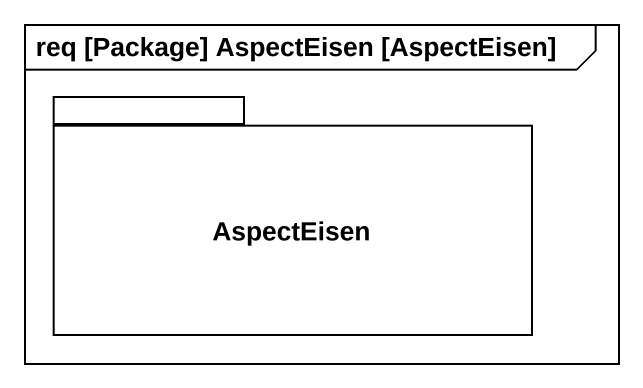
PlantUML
@startuml
mainframe req [Package] AspectEisen [AspectEisen]
package AspectEisen {
}
@enduml
